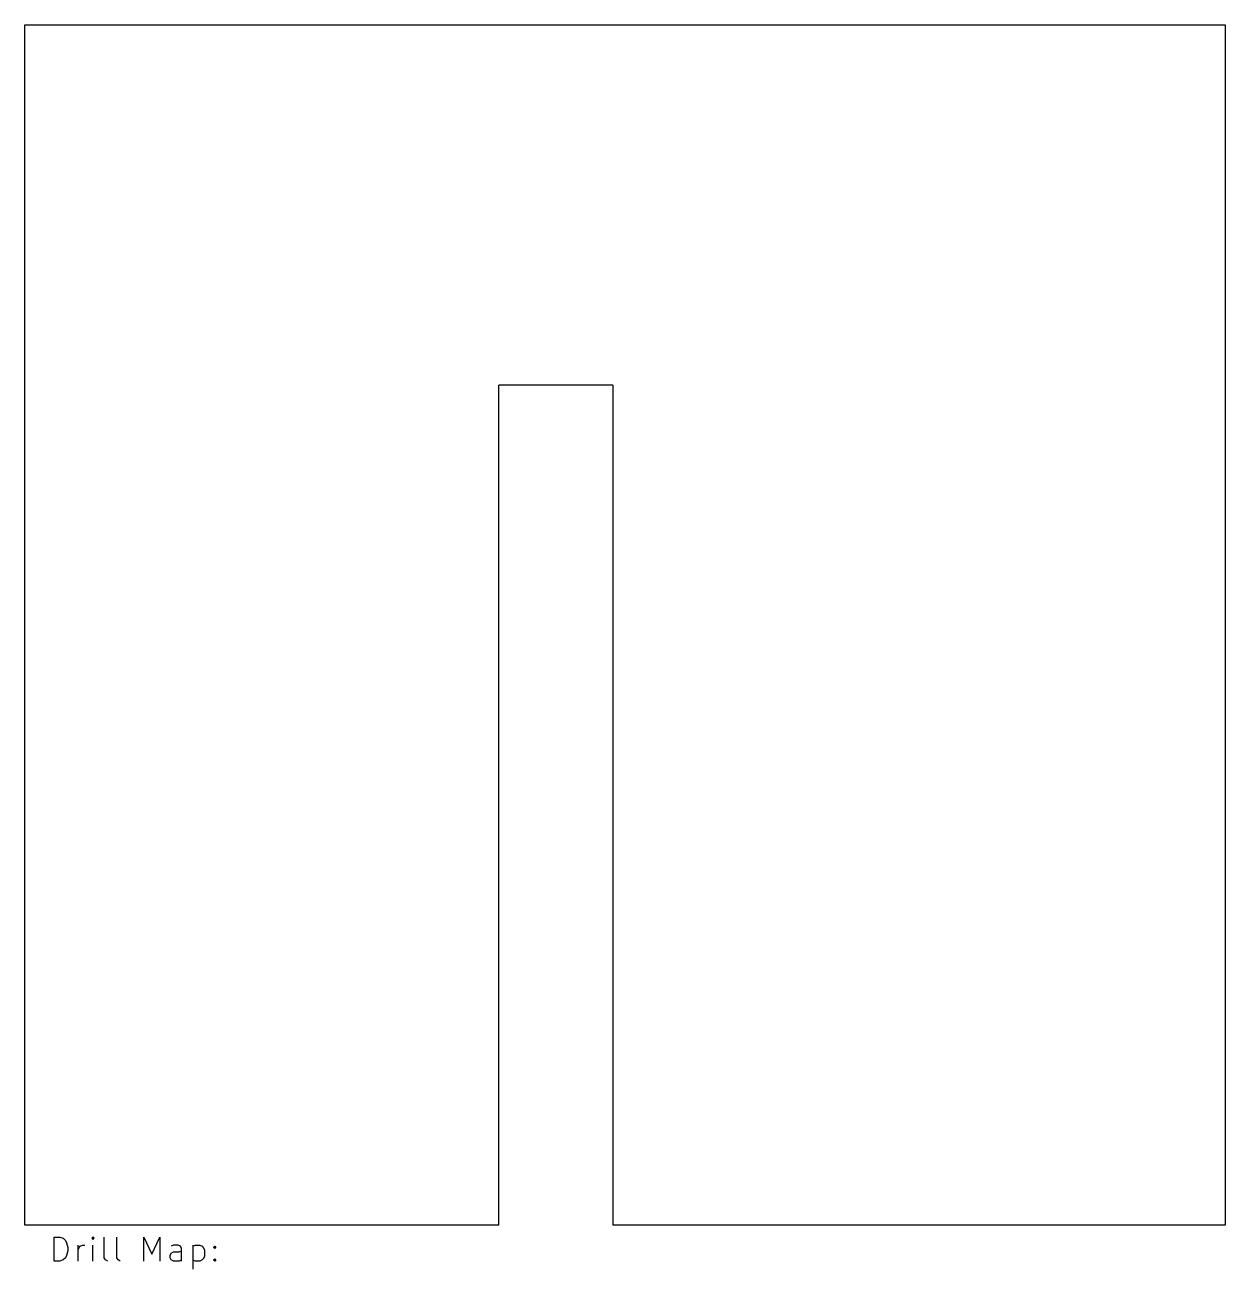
# Model space of a CAD drawing. Extents: x 80 to 180, y -134 to -30.
import ezdxf

# ---------------------------------------------------------------- set-up
doc = ezdxf.new("R2010")
doc.units = 0
doc.layers.add('BLACK', color=7, linetype='CONTINUOUS')

msp = doc.modelspace()

# ---------------------------------------------------------------- linework, layer by layer
at = {"layer": 'BLACK', "linetype": 'CONTINUOUS'}
for p, q in [((80, -130), (80, -30)), ((80, -30), (180, -30)), ((180, -30), (180, -130)), ((119.5, -130), (119.5, -60)), ((129, -60), (119.5, -60)), ((129, -60), (129, -130)), ((119.5, -130), (80, -130)), ((180, -130), (129, -130)), ((82.4262, -132.985), (82.4262, -130.985)), ((82.4262, -130.985), (82.9024, -130.985)), ((82.9024, -130.985), (83.1881, -131.08)), ((83.1881, -131.08), (83.3786, -131.27)), ((83.3786, -131.27), (83.4738, -131.461)), ((83.4738, -131.461), (83.569, -131.842)), ((85.6643, -130.985), (85.569, -131.08)), ((85.569, -131.08), (85.6643, -131.175)), ((85.7595, -131.08), (85.6643, -130.985)), ((85.6643, -130.985), (85.6643, -131.175)), ((85.6643, -131.175), (85.7595, -131.08)), ((86.6167, -132.699), (86.6167, -130.985)), ((87.6643, -132.699), (87.6643, -130.985)), ((89.9119, -132.985), (89.9119, -130.985)), ((89.9119, -130.985), (90.5786, -132.413)), ((90.5786, -132.413), (91.2452, -130.985)), ((91.2452, -130.985), (91.2452, -132.985)), ((83.4738, -132.509), (83.3786, -132.699)), ((83.569, -132.128), (83.4738, -132.509)), ((83.569, -131.842), (83.569, -132.128)), ((84.4262, -132.985), (84.4262, -131.651)), ((84.4262, -132.032), (84.5214, -131.842)), ((84.5214, -131.842), (84.6167, -131.747)), ((84.6167, -131.747), (84.8071, -131.651)), ((84.8071, -131.651), (84.9976, -131.651)), ((85.6643, -132.985), (85.6643, -131.651)), ((92.1024, -132.509), (92.1976, -132.318)), ((92.1024, -132.699), (92.1024, -132.509)), ((92.3881, -131.651), (92.1976, -131.747)), ((92.1976, -132.318), (92.3881, -132.223)), ((92.769, -131.651), (92.3881, -131.651)), ((92.3881, -132.223), (92.8643, -132.223)), ((92.9595, -131.747), (92.769, -131.651)), ((92.8643, -132.223), (93.0548, -132.128)), ((93.0548, -131.937), (92.9595, -131.747)), ((93.0548, -132.985), (93.0548, -131.937)), ((94.0071, -131.651), (94.0071, -133.651)), ((94.0071, -131.747), (94.1976, -131.651)), ((94.1976, -131.651), (94.5786, -131.651)), ((94.5786, -131.651), (94.769, -131.747)), ((94.769, -131.747), (94.8643, -131.842)), ((94.8643, -131.842), (94.9595, -132.032)), ((94.9595, -132.604), (94.8643, -132.794)), ((94.9595, -132.032), (94.9595, -132.604)), ((95.7214, -131.842), (95.8167, -131.747)), ((95.8167, -131.937), (95.7214, -131.842)), ((95.8167, -131.747), (95.9119, -131.842)), ((95.8167, -131.747), (95.8167, -131.937)), ((95.9119, -131.842), (95.8167, -131.937)), ((82.9024, -132.985), (82.4262, -132.985)), ((83.1881, -132.89), (82.9024, -132.985)), ((83.3786, -132.699), (83.1881, -132.89)), ((86.7119, -132.89), (86.6167, -132.699)), ((86.9024, -132.985), (86.7119, -132.89)), ((87.7595, -132.89), (87.6643, -132.699)), ((87.95, -132.985), (87.7595, -132.89)), ((92.1976, -132.89), (92.1024, -132.699)), ((92.3881, -132.985), (92.1976, -132.89)), ((92.8643, -132.985), (92.3881, -132.985)), ((93.0548, -132.89), (92.8643, -132.985)), ((94.1976, -132.985), (94.0071, -132.89)), ((94.5786, -132.985), (94.1976, -132.985)), ((94.769, -132.89), (94.5786, -132.985)), ((94.8643, -132.794), (94.769, -132.89)), ((95.7214, -132.89), (95.8167, -132.794)), ((95.8167, -132.985), (95.7214, -132.89)), ((95.8167, -132.794), (95.9119, -132.89)), ((95.8167, -132.794), (95.8167, -132.985)), ((95.9119, -132.89), (95.8167, -132.985))]:
    msp.add_line(p, q, dxfattribs=at)

doc.saveas('drawing.dxf')
